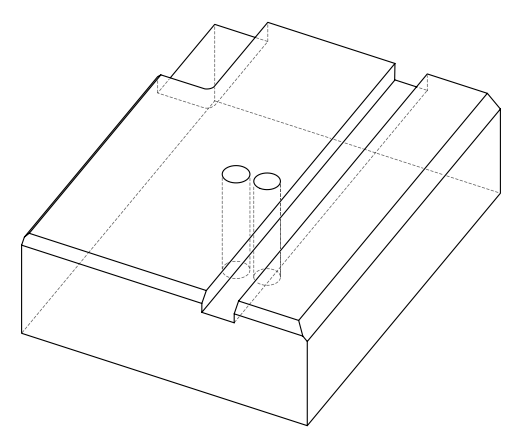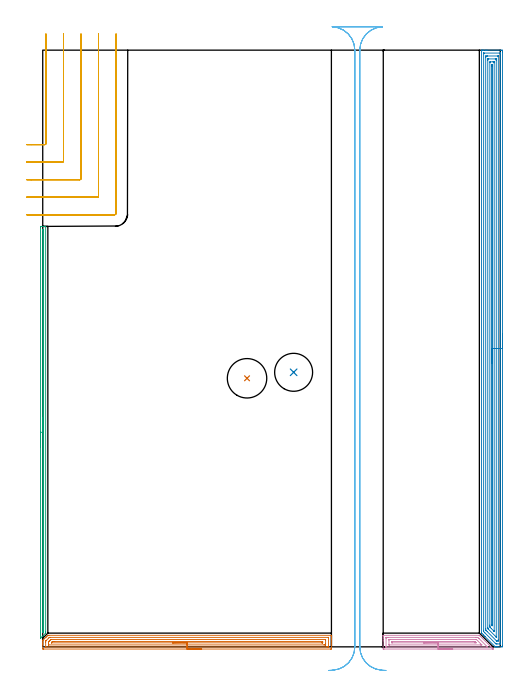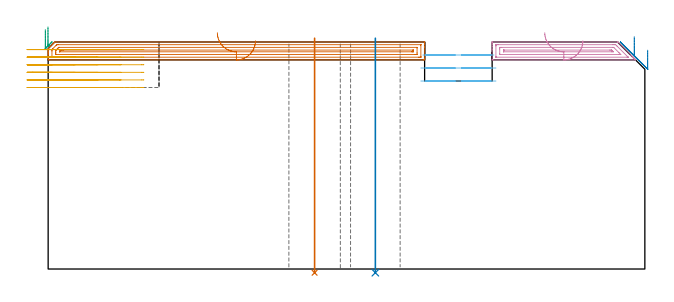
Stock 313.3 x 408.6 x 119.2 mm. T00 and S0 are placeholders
(PLAN: 8 operations, 4 tool changes, 49 min)
(1 AREA_MILL | FG_CHAMFER_SURFACE | UGT0205_001 | 6.5 min | 8984 mm3)
(2 AREA_MILL_1 | FG_CHAMFER_SURFACE_1 | UGT0205_001 | 19.63 min | 41776 mm3)
(3 AREA_MILL_2 | FG_CHAMFER_SURFACE_2 | UGT0205_001 | 4.63 min | 1722 mm3)
(4 AREA_MILL_3 | FG_CHAMFER_SURFACE_3 | UGT0205_001 | 2.45 min | 3306 mm3)
(5 MILL_CORNER_NOTCH_RECTANGULAR | CORNER_NOTCH_RECTANGULAR | UGT0201_008 | Follow Part, ap 4, ae 75% | 9.01 min | 167483 mm3)
(6 MILL_RECTANGULAR_SLOT | SLOT_RECTANGULAR | UGT0201_004 | Follow Part, ap 8, ae 75% | 5.77 min | 296078 mm3)
(7 INDEXABLE_INSERT_DRILL_THROUGH_HOLE_FROM_SOLID | STEP1HOLE | NXT0302_025 | 0.49 min | 68186 mm3)
(8 INDEXABLE_INSERT_DRILL_THROUGH_HOLE_FROM_SOLID_1 | STEP1HOLE_1 | NXT0302_023 | 0.49 min | 63242 mm3)
(TOOL UGT0205_001 | Chamfer Mill 20 x 3 x 45 deg. | D20 FL50 Z2)
(TOOL UGT0201_008 | End Mill 16 mm | D16 FL32 Z4)
(TOOL UGT0201_004 | End Mill 32 mm | D32 FL53 Z6)
(TOOL NXT0302_025 | Index. Insert Drill 27mm [880-D2700L32-05] | D27 PA176 FL135 Z2)
(TOOL NXT0302_023 | Index. Insert Drill 26mm [880-D2600L32-05] | D26 PA176 FL130 Z2)
(OP 1 AREA_MILL)
G17 G21 G94 G90
T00 M6
G54
G17 G0 G90 X108.85 Y-1.5 S1061 M3
G43 Z129.2 H0
Z119.8
G94 G1 X108.812 Z118.928 F250.
X108.698 Z118.064
X108.509 Z117.212
X108.247 Z116.38
X107.913 Z115.574
X107.51 Z114.8
X107.042 Z114.064
X106.51 Z113.372
X105.921 Z112.729
X105.278 Z112.14
X104.586 Z111.608
X103.85 Z111.14
X103.076 Z110.737
X102.27 Z110.403
X101.438 Z110.141
X100.586 Z109.952
X99.722 Z109.838
X98.85 Z109.8
X0.614
X0.274 Y-1.498
X0.01 Y-1.493 Z109.804
X0. Y-1.165 Z110.131
Y1.454 Z112.748
Y2. Z113.296
Y2.327 Z113.623
Y2.873 Z114.169
Y3.2 Z114.495
Y4.183 Z115.482
X0.01 Y4.409 Z115.704
X0.109 Y4.51 Z115.807
X0.167 Y4.568 Z115.866
X1.254 Y5.655 Z116.954
X2.292 Y6.692 Z117.99
X2.4 Y6.802 Z118.098
X2.754 Y7.154 Z118.454
X2.927 Y7.327 Z118.626
X3.351 Y7.75 Z119.05
X3.505 Y7.898 Z119.188
X4.186 Y7.9 Z119.2
X197.533
X197.69 Y7.897 Z119.188
X197.698 Y7.776 Z119.068
X197.7 Y7.649 Z118.949
Y7.347 Z118.646
Y6.692 Z117.987
Y5.492 Z116.789
Y4.946 Z116.24
Y-0.893 Z110.405
X197.697 Y-1.165 Z110.132
X197.69 Y-1.493 Z109.804
X197.426 Y-1.498 Z109.801
X197.086 Y-1.5 Z109.8
X98.85
Y-0.086 Z111.214
X2.188 Y-0.085 Z111.215
X2.051 Y-0.084 Z111.216
X2.018 Y-0.081 Z111.219
X2.01 Y-0.079 Z111.221
X2.006 Y-0.07 Z111.23
X2.003 Y-0.041 Z111.259
X2. Y0.098 Z111.398
Y3.2 Z114.5
X2.002 Y3.589 Z114.889
X2.008 Y3.832 Z115.132
X2.012 Y3.95 Z115.25
X2.128 Y4.073 Z115.373
X2.261 Y4.209 Z115.509
X2.4 Y4.35 Z115.65
X4.186 Y6.136 Z117.436
X4.469 Y6.416 Z117.716
X4.512 Y6.455 Z117.755
X4.535 Y6.474 Z117.774
X4.569 Y6.479 Z117.779
X4.738 Y6.482 Z117.782
X5.079 Y6.485 Z117.785
X5.291 Y6.486 Z117.786
X195.512 Y6.485 Z117.785
X195.649 Y6.484 Z117.784
X195.682 Y6.481 Z117.781
X195.69 Y6.479 Z117.779
X195.694 Y6.47 Z117.77
X195.697 Y6.441 Z117.741
X195.7 Y6.302 Z117.602
Y0.19 Z111.49
X195.698 Y0.059 Z111.359
X195.693 Y-0.045 Z111.255
X195.69 Y-0.074 Z111.226
X195.68 Y-0.079 Z111.221
X195.64 Y-0.081 Z111.219
X195.3 Y-0.085 Z111.215
X195.088 Y-0.086 Z111.214
X194.407
X98.85
Y1.328 Z112.628
X4.186 Y1.329 Z112.629
X4.058 Y1.331 Z112.631
X4.023 Y1.333 Z112.633
X4.01 Y1.336 Z112.636
X4.007 Y1.346 Z112.646
X4.002 Y1.393 Z112.693
X4.001 Y1.454 Z112.754
X4. Y1.636 Z112.936
Y2.327 Z113.627
Y2.509 Z113.809
X4.005 Y3.2 Z114.5
X4.009 Y3.373 Z114.673
X4.031 Y3.52 Z114.82
X4.186 Y3.684 Z114.984
X4.382 Y3.882 Z115.182
X4.572 Y4.073 Z115.373
X5.079 Y4.58 Z115.88
X5.265 Y4.765 Z116.065
X5.448 Y4.946 Z116.246
X5.555 Y5.046 Z116.346
X5.574 Y5.063 Z116.363
X5.631 Y5.066 Z116.366
X5.716 Y5.069 Z116.369
X5.844 Y5.071 Z116.371
X5.972
X193.514
X193.642 Y5.069 Z116.369
X193.677 Y5.067 Z116.367
X193.69 Y5.064 Z116.364
X193.693 Y5.054 Z116.354
X193.698 Y5.007 Z116.307
X193.699 Y4.946 Z116.246
X193.7 Y4.764 Z116.064
X193.699 Y2.145 Z113.445
X193.692 Y1.454 Z112.754
X193.69 Y1.364 Z112.664
X193.677 Y1.335 Z112.635
X193.638 Y1.333 Z112.633
X193.514 Y1.331 Z112.631
X192.749 Y1.329 Z112.629
X192.621 Y1.328 Z112.628
X98.85
Y2.743 Z114.043
X6.165
X6.116 Y2.744 Z114.044
X6.063 Y2.746 Z114.046
X6.023 Y2.749 Z114.049
X6.01 Y2.781 Z114.081
Y2.976 Z114.276
X6.024 Y3.064 Z114.364
X6.065 Y3.109 Z114.409
X6.154 Y3.2 Z114.5
X6.509 Y3.548 Z114.848
X6.636 Y3.65 Z114.95
X6.865 Y3.653 Z114.953
X7.292 Y3.656 Z114.956
X7.758 Y3.657 Z114.957
X8.184
X191.564
X191.609 Y3.656 Z114.956
X191.655 Y3.654 Z114.954
X191.685 Y3.651 Z114.951
X191.69 Y3.614 Z114.914
X191.7 Y3.228 Z114.528
X191.699 Y3.2 Z114.5
X191.692 Y2.778 Z114.078
X191.69 Y2.756 Z114.056
X191.664 Y2.75 Z114.05
X191.583 Y2.746 Z114.046
X191.458 Y2.744 Z114.044
X191.302 Y2.743 Z114.043
X190.835
X98.85
X97.978 Z114.081
X97.114 Z114.195
X96.262 Z114.383
X95.43 Z114.646
X94.624 Z114.98
X93.85 Z115.382
X93.114 Z115.851
X92.422 Z116.382
X91.779 Z116.972
X91.19 Z117.615
X90.658 Z118.307
X90.19 Z119.043
X89.787 Z119.817
X89.453 Z120.622
X89.191 Z121.454
X89.002 Z122.306
X88.888 Z123.171
X88.85 Z124.043
G0 Z129.2
M5
M2
(OP 2 AREA_MILL_1)
G17 G21 G94 G90
T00 M6
G54
G17 G0 G90 X314.8 Y214.3 S1061 M3
G43 Z129.2 H0
Z114.9
G94 G1 Y214.262 Z114.028 F250.
Y214.148 Z113.164
Y213.959 Z112.312
Y213.697 Z111.48
Y213.363 Z110.674
Y212.96 Z109.9
Y212.492 Z109.164
Y211.96 Z108.472
Y211.371 Z107.829
Y210.728 Z107.24
Y210.036 Z106.709
Y209.3 Z106.24
Y208.526 Z105.837
Y207.72 Z105.503
Y206.888 Z105.241
Y206.036 Z105.052
Y205.172 Z104.938
Y204.3 Z104.9
Y0.998
X314.799 Y0.618 Z104.901
X314.794 Y0.111 Z104.903
X314.791 Y0.009 Z104.905
X314.291 Y0. Z105.404
X311.635 Z108.061
X310.956 Z108.744
X310.542 Z109.157
X309.897 Y0.01 Z109.801
X309.864 Y0.04 Z109.835
X309.729 Y0.171 Z109.97
X302.921 Y6.979 Z116.779
X302.78 Y7.119 Z116.917
X302.73 Y7.169 Z116.968
X302.058 Y7.842 Z117.642
X301.894 Y8.004 Z117.803
X301.836 Y8.062 Z117.861
X300.737 Y9.162 Z118.962
X300.561 Y9.341 Z119.136
X300.504 Y9.405 Z119.19
X300.5 Y9.551 Z119.2
Y408.429
X300.502 Y408.591 Z119.188
X300.525 Y408.6 Z119.166
X300.89 Z118.81
X301.215 Z118.485
X301.894 Z117.801
X303.119 Z116.578
X303.665 Z116.029
X304.278 Z115.418
X313.679 Z106.018
X314.291 Y408.596 Z105.406
X314.792 Y408.591 Z104.906
X314.795 Y408.49 Z104.903
X314.799 Y407.982 Z104.901
X314.8 Y407.469 Z104.9
Y204.3
X313.386 Z106.314
Y2.405
X313.384 Y2.186 Z106.316
X313.382 Y2.078 Z106.318
X313.379 Y2.026 Z106.321
X313.372 Y2.01 Z106.328
X313.322 Y2.008 Z106.378
X312.92 Y2.001 Z106.78
X311.149 Z108.551
X310.749 Y2.005 Z108.951
X310.351 Y2.011 Z109.349
X309.946 Y2.405 Z109.754
X309.864 Y2.486 Z109.836
X302.78 Y9.57 Z116.92
X301.921 Y10.445 Z117.779
X301.914 Y11.318 Z117.786
Y406.195
X301.916 Y406.414 Z117.784
X301.918 Y406.522 Z117.782
X301.921 Y406.574 Z117.779
X301.928 Y406.59 Z117.772
X301.978 Y406.592 Z117.722
X302.38 Y406.599 Z117.32
X313.006 Z106.694
X313.255 Y406.595 Z106.445
X313.367 Y406.59 Z106.333
X313.379 Y406.586 Z106.321
X313.381 Y406.568 Z106.319
X313.384 Y406.519 Z106.316
X313.385 Y406.418 Z106.315
X313.386 Y406.216 Z106.314
Y204.3
X311.971 Z107.729
Y5.085
X311.97 Y4.746 Z107.73
X311.966 Y4.191 Z107.734
X311.965 Y4.031 Z107.735
X311.816 Y4.009 Z107.884
X311.635 Y4.006 Z108.065
X310.936 Y4.002 Z108.764
X310.845 Y4.008 Z108.855
X310.798 Y4.013 Z108.902
X310.749 Y4.057 Z108.951
X310.609 Y4.191 Z109.091
X304.354 Y10.445 Z115.346
X303.665 Y11.135 Z116.035
X303.464 Y11.338 Z116.236
X303.397 Y11.41 Z116.303
X303.347 Y11.467 Z116.353
X303.335 Y11.51 Z116.365
X303.333 Y11.674 Z116.367
X303.329 Y12.231 Z116.371
Y12.571
Y403.515
Y403.854
X303.333 Y404.409 Z116.367
X303.335 Y404.57 Z116.365
X303.484 Y404.591 Z116.216
X303.665 Y404.595 Z116.035
X304.361 Y404.6 Z115.339
X304.551 Z115.149
X311.635 Y404.599 Z108.065
X311.824 Y404.597 Z107.876
X311.95 Y404.592 Z107.75
X311.966 Y404.589 Z107.734
X311.968 Y404.585 Z107.732
X311.97 Y404.563 Z107.73
X311.971 Y404.522 Z107.729
Y404.409
Y204.3
X310.557 Z109.143
Y7.066
X310.555 Y6.871 Z109.145
X310.552 Y6.73 Z109.148
X310.55 Y6.711 Z109.15
X310.535 Y6.722 Z109.165
X310.51 Y6.743 Z109.19
X310.378 Y6.871 Z109.322
X305.018 Y12.231 Z114.682
X304.878 Y12.376 Z114.822
X304.767 Y12.494 Z114.933
X304.749 Y12.52 Z114.951
X304.747 Y12.538 Z114.953
X304.745 Y12.581 Z114.955
X304.743 Y12.931 Z114.957
Y13.125
Y401.729
X304.745 Y402.426 Z114.955
X304.747 Y402.528 Z114.953
X304.749 Y402.581 Z114.951
X304.789 Y402.59 Z114.911
X305.458 Y402.6 Z114.242
X309.886 Z109.814
X310.301 Y402.595 Z109.399
X310.509 Y402.59 Z109.191
X310.551 Y402.587 Z109.149
X310.553 Y402.551 Z109.147
X310.555 Y402.491 Z109.145
X310.557 Y401.923 Z109.143
Y401.729
Y204.3
X309.143 Z110.557
Y11.005
X309.141 Y10.673 Z110.559
X309.138 Y10.579 Z110.562
X309.136 Y10.569 Z110.564
X309.135 Y10.568 Z110.565
X309.12 Y10.58 Z110.58
X309.066 Y10.633 Z110.634
X308.978 Y10.72 Z110.722
X307.207 Y12.491 Z112.493
X306.574 Y13.125 Z113.126
X306.322 Y13.382 Z113.378
X306.169 Y13.541 Z113.531
X306.161 Y13.852 Z113.539
X306.159 Y14.018 Z113.541
X306.157 Y14.184 Z113.543
Y14.911
X306.158 Y400.107 Z113.542
X306.16 Y400.275 Z113.54
X306.166 Y400.59 Z113.534
X306.322 Y400.594 Z113.378
X306.556 Y400.599 Z113.144
X308.326 Y400.6 Z111.374
X308.978 Y400.598 Z110.722
X309.071 Y400.595 Z110.629
X309.127 Y400.59 Z110.573
X309.136 Y400.587 Z110.564
X309.139 Y400.535 Z110.561
X309.141 Y400.441 Z110.559
X309.143 Y400.108 Z110.557
Y399.942
Y204.3
X307.729 Z111.971
Y14.752
X307.728 Y14.673 Z111.972
X307.724 Y14.514 Z111.976
X307.72 Y14.438 Z111.98
X307.703 Y14.452 Z111.997
X307.651 Y14.5 Z112.049
X307.602 Y14.553 Z112.098
X307.58 Y14.579 Z112.12
X307.576 Y14.673 Z112.124
X307.572 Y14.832 Z112.128
X307.571 Y14.911 Z112.129
Y398.155
X307.573 Y398.461 Z112.127
X307.576 Y398.57 Z112.124
X307.577 Y398.589 Z112.123
X307.62 Y398.595 Z112.08
X307.654 Y398.598 Z112.046
X307.716 Y398.59 Z111.984
X307.722 Y398.53 Z111.978
X307.727 Y398.155 Z111.973
X307.728 Y397.996 Z111.972
X307.729 Y397.629 Z111.971
Y204.3
Y203.428 Z112.009
Y202.564 Z112.123
Y201.712 Z112.312
Y200.88 Z112.574
Y200.074 Z112.908
Y199.3 Z113.311
Y198.564 Z113.78
Y197.872 Z114.311
Y197.229 Z114.9
Y196.64 Z115.543
Y196.108 Z116.235
Y195.64 Z116.971
Y195.237 Z117.745
Y194.903 Z118.551
Y194.641 Z119.383
Y194.452 Z120.235
Y194.338 Z121.1
Y194.3 Z121.971
G0 Z129.2
M5
M2
(OP 3 AREA_MILL_2)
G17 G21 G94 G90
T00 M6
G54
G17 G0 G90 X-1.5 Y136.9 S1061 M3
G43 Z129.2 H0
Z125.7
G94 G1 Y136.938 Z124.828 F250.
Y137.052 Z123.963
Y137.241 Z123.112
Y137.503 Z122.28
Y137.837 Z121.474
Y138.24 Z120.7
Y138.708 Z119.964
Y139.24 Z119.272
Y139.829 Z118.629
Y140.472 Z118.04
Y141.164 Z117.508
Y141.9 Z117.04
Y142.674 Z116.637
Y143.48 Z116.303
Y144.312 Z116.041
Y145.163 Z115.852
Y146.028 Z115.738
Y146.9 Z115.7
X-1.499 Y287.272 Z115.701
X-1.496 Y287.704
X-1.491 Y287.89 Z115.704
X-1.07 Y287.9 Z116.125
X0.333 Z117.529
X0.69 Z117.885
X1.404 Z118.603
X1.651 Z118.851
X2.004 Y287.899 Z119.194
X2. Y287.719 Z119.2
Y10.105
X1.997 Y9.394 Z119.189
X1.813 Y9.212 Z119.012
X1.811 Y9.211 Z119.01
X0.47 Y7.869 Z117.669
X-0.424 Y6.975 Z116.775
X-1.319 Y6.081 Z115.881
X-1.493 Y5.919 Z115.706
X-1.5 Y6.091 Z115.7
Y146.9
X-0.086 Z117.114
X-0.085 Y285.377 Z117.115
X-0.084 Y285.483 Z117.116
X-0.079 Y285.824 Z117.121
X-0.072 Y285.891 Z117.128
X-0.023 Y285.894 Z117.177
X0.045 Y285.897 Z117.245
X0.28 Y285.9 Z117.48
X0.496 Y285.898 Z117.696
X0.53 Y285.896 Z117.73
X0.565 Y285.89 Z117.765
X0.579 Y285.882 Z117.779
X0.58 Y285.854 Z117.78
X0.585 Y285.59 Z117.785
Y10.917
X0.582 Y10.564 Z117.782
X0.579 Y10.476 Z117.779
X0.576 Y10.438 Z117.776
X0.552 Y10.41 Z117.752
X0.472 Y10.326 Z117.672
X0.255 Y10.105 Z117.455
X0.125 Y9.975 Z117.325
X0.029 Y9.882 Z117.229
X-0.064 Y9.795 Z117.136
X-0.077 Y9.783 Z117.123
X-0.079 Y9.839 Z117.121
X-0.084 Y9.997 Z117.116
X-0.085 Y10.105 Z117.115
X-0.086 Y10.66 Z117.114
Y146.9
Y147.772 Z117.152
Y148.636 Z117.266
Y149.488 Z117.455
Y150.32 Z117.717
Y151.126 Z118.051
Y151.9 Z118.454
Y152.636 Z118.923
Y153.328 Z119.454
Y153.971 Z120.043
Y154.56 Z120.686
Y155.091 Z121.378
Y155.56 Z122.114
Y155.963 Z122.888
Y156.297 Z123.694
Y156.559 Z124.526
Y156.748 Z125.378
Y156.862 Z126.243
Y156.9 Z127.114
G0 Z129.2
M5
M2
(OP 4 AREA_MILL_3)
G17 G21 G94 G90
T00 M6
G54
G17 G0 G90 X280.75 Y-1.5 S1061 M3
G43 Z129.2 H0
Z119.8
G94 G1 X280.712 Z118.928 F250.
X280.598 Z118.064
X280.409 Z117.212
X280.147 Z116.38
X279.813 Z115.574
X279.41 Z114.8
X278.941 Z114.064
X278.41 Z113.372
X277.821 Z112.729
X277.178 Z112.14
X276.486 Z111.608
X275.75 Z111.14
X274.976 Z110.737
X274.17 Z110.403
X273.338 Z110.141
X272.486 Z109.952
X271.621 Z109.838
X270.75 Z109.8
X233.707
X233.368 Y-1.497 Z109.801
X233.11 Y-1.493 Z109.804
X233.1 Y-1.165 Z110.132
Y4.073 Z115.368
Y5.504 Z116.801
Y6.692 Z117.987
Y7.322 Z118.622
Y7.659 Z118.958
X233.103 Y7.781 Z119.073
X233.11 Y7.898 Z119.188
X233.261 Y7.9 Z119.2
X298.867
X298.994 Y7.896 Z119.189
X299.07 Y7.831 Z119.128
X299.313 Y7.587 Z118.886
X299.335 Y7.565 Z118.864
X306.193 Y0.708 Z112.006
X306.758 Y0.144 Z111.44
X306.9 Y0.001 Z111.299
X307.047 Y-0.146 Z111.151
X307.195 Y-0.292 Z111.003
X307.346 Y-0.445 Z110.853
X307.474 Y-0.573 Z110.724
X307.631 Y-0.729 Z110.566
X308.142 Y-1.242 Z110.057
X308.288 Y-1.387 Z109.911
X308.388 Y-1.488 Z109.81
X308.389 Y-1.496 Z109.802
X308.388 Y-1.499 Z109.799
X270.75 Y-1.5 Z109.8
Y-0.086 Z111.214
X235.493 Y-0.085 Z111.215
X235.28 Y-0.084 Z111.216
X235.148 Y-0.081 Z111.219
X235.12 Y-0.079 Z111.221
X235.11 Y-0.068 Z111.232
X235.107 Y-0.042 Z111.258
X235.101 Y0.09 Z111.39
X235.1 Y5.819 Z117.119
X235.101 Y6.202 Z117.502
X235.105 Y6.331 Z117.631
X235.11 Y6.433 Z117.733
X235.118 Y6.479 Z117.779
X235.153 Y6.48 Z117.78
X235.493 Y6.484 Z117.784
X235.704 Y6.485 Z117.785
X236.385 Y6.486 Z117.786
X296.4
X297.081 Y6.484 Z117.784
X297.296 Y6.482 Z117.782
X297.974 Y6.469 Z117.769
X298.63 Y5.819 Z117.119
X298.867 Y5.583 Z116.883
X304.222 Y0.228 Z111.528
X304.484 Y-0.038 Z111.262
X304.51 Y-0.068 Z111.232
X304.518 Y-0.08 Z111.22
X304.51 Y-0.081 Z111.219
X304.415 Y-0.084 Z111.216
X304.222 Y-0.085 Z111.215
X304.011 Y-0.086 Z111.214
X270.75
Y1.328 Z112.628
X237.405 Y1.329 Z112.629
X237.278 Y1.33 Z112.63
X237.15 Y1.333 Z112.633
X237.12 Y1.335 Z112.635
X237.11 Y1.351 Z112.651
X237.105 Y1.396 Z112.696
X237.102 Y1.454 Z112.754
X237.1 Y1.627 Z112.927
Y4.247 Z115.547
X237.107 Y4.946 Z116.246
X237.11 Y5.032 Z116.332
X237.116 Y5.065 Z116.365
X237.154 Y5.067 Z116.367
X237.278 Y5.069 Z116.369
X238.042 Y5.071 Z116.371
X238.17 Y5.072 Z116.372
X296.317 Y5.071 Z116.371
X296.573
X296.744 Y5.068 Z116.368
X296.88 Y5.064 Z116.364
X296.93 Y5.059 Z116.359
X297.081 Y4.919 Z116.219
X299.759 Y2.242 Z113.542
X300.545 Y1.454 Z112.754
X300.652 Y1.344 Z112.644
Y1.333 Z112.633
Y1.332 Z112.632
X299.887 Y1.329 Z112.629
X299.759
X270.75 Y1.328 Z112.628
Y2.743 Z114.043
X239.23
X239.185 Y2.745 Z114.045
X239.139 Y2.748 Z114.048
X239.11 Y2.751 Z114.051
X239.1 Y3.2 Z114.5
X239.104 Y3.618 Z114.918
X239.107 Y3.643 Z114.943
X239.11 Y3.65 Z114.95
X239.125 Y3.652 Z114.952
X239.208 Y3.656 Z114.956
X239.332 Y3.657 Z114.957
X239.488
X294.829
X295.296 Y3.656 Z114.956
X295.725 Y3.654 Z114.954
X295.837 Y3.65 Z114.95
X295.896 Y3.644 Z114.944
X296.014 Y3.53 Z114.83
X296.189 Y3.361 Z114.661
X296.35 Y3.2 Z114.5
X296.504 Y3.043 Z114.343
X296.781 Y2.758 Z114.058
X296.65 Y2.749 Z114.049
X296.189 Y2.746 Z114.046
X295.763 Y2.743 Z114.043
X270.75
X269.878 Z114.081
X269.013 Z114.195
X268.162 Z114.383
X267.33 Z114.646
X266.524 Z114.98
X265.75 Z115.382
X265.014 Z115.851
X264.322 Z116.382
X263.679 Z116.972
X263.089 Z117.615
X262.558 Z118.307
X262.09 Z119.043
X261.687 Z119.816
X261.353 Z120.622
X261.091 Z121.454
X260.902 Z122.306
X260.788 Z123.171
X260.75 Z124.043
G0 Z129.2
M5
M2
(OP 5 MILL_CORNER_NOTCH_RECTANGULAR)
G17 G21 G94 G90
T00 M6
G54
G17 G0 G90 X-11. Y343.9 S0 M3
G43 Z129.2 H0
Z115.217
G94 G1 X-8. F250.
X1.405 F500.
G3 X2.2 Y344.695 R0.8
G1 Y416.6
Y419.6 F250.
G0 Z129.2
X-11. Y331.9
Z115.217
G1 X-8.
X13.405 F500.
G3 X14.2 Y332.695 R0.8
G1 Y416.6
Y419.6 F250.
G0 Z129.2
X-11. Y319.9
Z115.217
G1 X-8.
X25.405 F500.
G3 X26.2 Y320.695 R0.8
G1 Y416.6
Y419.6 F250.
G0 Z129.2
X-11. Y307.9
Z115.217
G1 X-8.
X37.404 F500.
G3 X38.2 Y308.696 R0.8
G1 Y416.6
Y419.6 F250.
G0 Z129.2
X-11. Y295.9
Z115.217
G1 X-8.
X49.2 F500.
G3 X50.2 Y296.9 R1.
G1 Y416.6
Y419.6 F250.
G0 Z129.2
X-11. Y343.9
Z111.233
G1 X-8.
X1.405 F500.
G3 X2.2 Y344.695 R0.8
G1 Y416.6
Y419.6 F250.
G0 Z129.2
X-11. Y331.9
Z111.233
G1 X-8.
X13.405 F500.
G3 X14.2 Y332.695 R0.8
G1 Y416.6
Y419.6 F250.
G0 Z129.2
X-11. Y319.9
Z111.233
G1 X-8.
X25.405 F500.
G3 X26.2 Y320.695 R0.8
G1 Y416.6
Y419.6 F250.
G0 Z129.2
X-11. Y307.9
Z111.233
G1 X-8.
X37.404 F500.
G3 X38.2 Y308.696 R0.8
G1 Y416.6
Y419.6 F250.
G0 Z129.2
X-11. Y295.9
Z111.233
G1 X-8.
X49.2 F500.
G3 X50.2 Y296.9 R1.
G1 Y416.6
Y419.6 F250.
G0 Z129.2
X-11. Y343.9
Z107.25
G1 X-8.
X1.405 F500.
G3 X2.2 Y344.695 R0.8
G1 Y416.6
Y419.6 F250.
G0 Z129.2
X-11. Y331.9
Z107.25
G1 X-8.
X13.405 F500.
G3 X14.2 Y332.695 R0.8
G1 Y416.6
Y419.6 F250.
G0 Z129.2
X-11. Y319.9
Z107.25
G1 X-8.
X25.405 F500.
G3 X26.2 Y320.695 R0.8
G1 Y416.6
Y419.6 F250.
G0 Z129.2
X-11. Y307.9
Z107.25
G1 X-8.
X37.404 F500.
G3 X38.2 Y308.696 R0.8
G1 Y416.6
Y419.6 F250.
G0 Z129.2
X-11. Y295.9
Z107.25
G1 X-8.
X49.2 F500.
G3 X50.2 Y296.9 R1.
G1 Y416.6
Y419.6 F250.
G0 Z129.2
X-11. Y343.9
Z103.267
G1 X-8.
X1.405 F500.
G3 X2.2 Y344.695 R0.8
G1 Y416.6
Y419.6 F250.
G0 Z129.2
X-11. Y331.9
Z103.267
G1 X-8.
X13.405 F500.
G3 X14.2 Y332.695 R0.8
G1 Y416.6
Y419.6 F250.
G0 Z129.2
X-11. Y319.9
Z103.267
G1 X-8.
X25.405 F500.
G3 X26.2 Y320.695 R0.8
G1 Y416.6
Y419.6 F250.
G0 Z129.2
X-11. Y307.9
Z103.267
G1 X-8.
X37.404 F500.
G3 X38.2 Y308.696 R0.8
G1 Y416.6
Y419.6 F250.
G0 Z129.2
X-11. Y295.9
Z103.267
G1 X-8.
X49.2 F500.
G3 X50.2 Y296.9 R1.
G1 Y416.6
Y419.6 F250.
G0 Z129.2
X-11. Y343.9
Z99.283
G1 X-8.
X1.405 F500.
G3 X2.2 Y344.695 R0.8
G1 Y416.6
Y419.6 F250.
G0 Z129.2
X-11. Y331.9
Z99.283
G1 X-8.
X13.405 F500.
G3 X14.2 Y332.695 R0.8
G1 Y416.6
Y419.6 F250.
G0 Z129.2
X-11. Y319.9
Z99.283
G1 X-8.
X25.405 F500.
G3 X26.2 Y320.695 R0.8
G1 Y416.6
Y419.6 F250.
G0 Z129.2
X-11. Y307.9
Z99.283
G1 X-8.
X37.404 F500.
G3 X38.2 Y308.696 R0.8
G1 Y416.6
Y419.6 F250.
G0 Z129.2
X-11. Y295.9
Z99.283
G1 X-8.
X49.2 F500.
G3 X50.2 Y296.9 R1.
G1 Y416.6
Y419.6 F250.
G0 Z129.2
X-11. Y343.9
Z95.3
G1 X-8.
X1.405 F500.
G3 X2.2 Y344.695 R0.8
G1 Y416.6
Y419.6 F250.
G0 Z129.2
X-11. Y331.9
Z95.3
G1 X-8.
X13.405 F500.
G3 X14.2 Y332.695 R0.8
G1 Y416.6
Y419.6 F250.
G0 Z129.2
X-11. Y319.9
Z95.3
G1 X-8.
X25.405 F500.
G3 X26.2 Y320.695 R0.8
G1 Y416.6
Y419.6 F250.
G0 Z129.2
X-11. Y307.9
Z95.3
G1 X-8.
X37.404 F500.
G3 X38.2 Y308.696 R0.8
G1 Y416.6
Y419.6 F250.
G0 Z129.2
X-11. Y295.9
Z95.3
G1 X-8.
X49.2 F500.
G3 X50.2 Y296.9 R1.
G1 Y416.6
Y419.6 F250.
G0 Z129.2
M5
M2
(OP 6 MILL_RECTANGULAR_SLOT)
G17 G21 G94 G90
T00 M6
G54
G17 G0 G90 X234.056 Y-16.251 S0 M3
G43 Z129.2 H0
Z112.367
G94 G1 X231.08 Y-15.872 F250.
G2 X217.1 Y0. R16. F500.
G1 Y408.6
G2 X232.534 Y424.59 R16.
G1 Y424.6
X198.266
Y424.59
G2 X213.7 Y408.6 R16.
G1 Y0.
G2 X199.738 Y-15.87 R16.
G1 X196.763 Y-16.252 F250.
G0 X235.115 Y-16.154 Z105.533
G1 X232.121 Y-15.97
G2 X217.1 Y0. R16. F500.
G1 Y408.6
G2 X232.534 Y424.59 R16.
G1 Y424.6
X198.266
Y424.59
G2 X213.7 Y408.6 R16.
G1 Y0.
G2 X198.679 Y-15.97 R16.
G1 X195.685 Y-16.154 F250.
G0 X235.115 Z98.7
G1 X232.121 Y-15.97
G2 X217.1 Y0. R16. F500.
G1 Y408.6
G2 X232.534 Y424.59 R16.
G1 Y424.6
X198.266
Y424.59
G2 X213.7 Y408.6 R16.
G1 Y0.
G2 X198.679 Y-15.97 R16.
G1 X195.685 Y-16.154 F250.
G0 Z129.2
M5
M2
(OP 7 INDEXABLE_INSERT_DRILL_THROUGH_HOLE_FROM_SOLID)
G17 G21 G94 G90
T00 M6
G54
G17 G0 G90 X139.9 Y183.9 S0 M3
G43 Z129.2 H1
G94 G81 G98 Z-1.971 F250. R121.2
G80
M5
M2
(OP 8 INDEXABLE_INSERT_DRILL_THROUGH_HOLE_FROM_SOLID_1)
G17 G21 G94 G90
T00 M6
G54
G17 G0 G90 X171.8 Y188. S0 M3
G43 Z129.2 H1
G94 G81 G98 Z-1.954 F250. R121.2
G80
M5
M2
